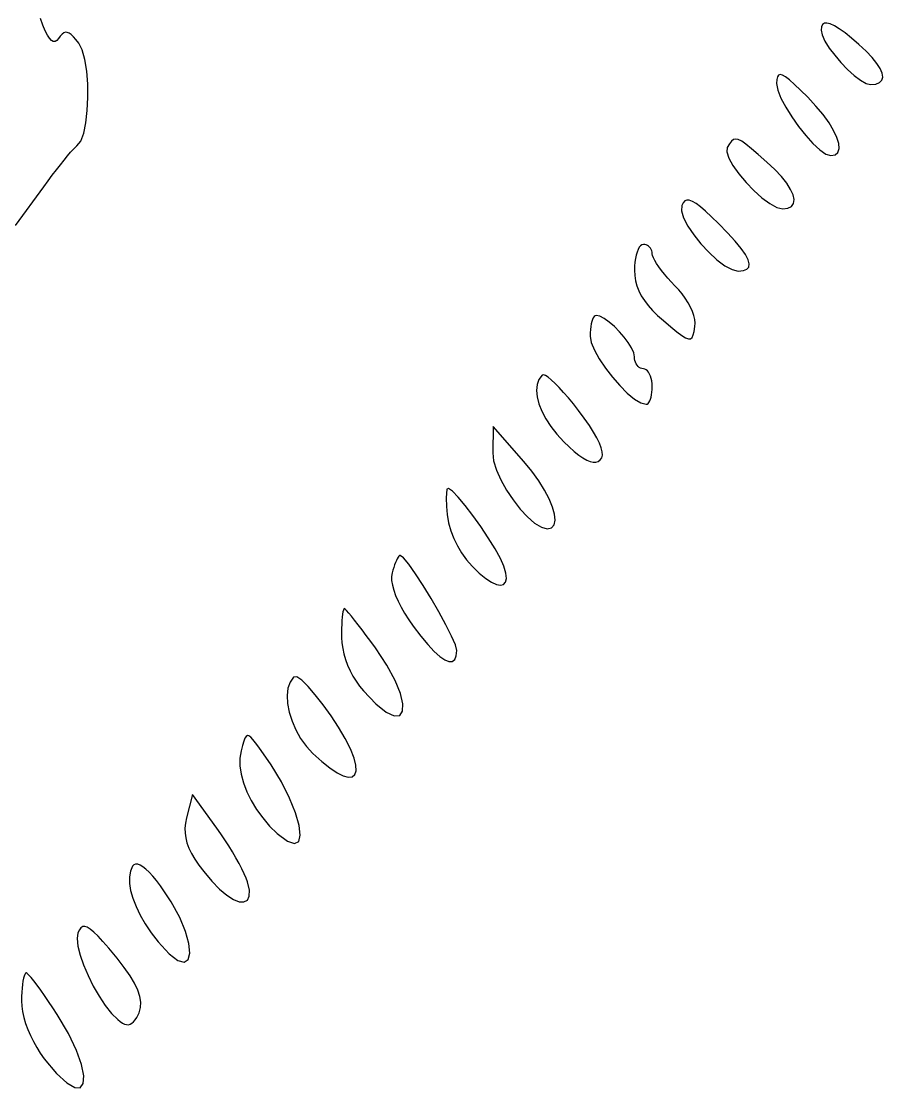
# Model space of a CAD drawing. Header units: millimetres. Extents: x 0 to 1242, y -2208 to 0.
# Drawn here: x 500 to 596.9, y -1932.9 to -1812.9 of the extents above; entities that cross this region are included whole.
import ezdxf

# ---------------------------------------------------------------- set-up
doc = ezdxf.new("R2010")
doc.units = ezdxf.units.MM
doc.layers.get('0').update_dxf_attribs({"linetype": 'CONTINUOUS'})

msp = doc.modelspace()

# ---------------------------------------------------------------- linework, layer by layer
for p, q in [((502.4038, -1813.32568), (502.1218, -1812.57717)), ((502.6678, -1813.94393), (502.4038, -1813.32568)), ((590.040943, -1813.490968), (590, -1813.865)), ((590.164464, -1813.234944), (590.040943, -1813.490968)), ((590.371601, -1813.097336), (590.164464, -1813.234944)), ((590.663392, -1813.078552), (590.371601, -1813.097336)), ((591.040875, -1813.179), (590.663392, -1813.078552)), ((591.505088, -1813.399088), (591.040875, -1813.179)), ((592.057069, -1813.739224), (591.505088, -1813.399088)), ((502.9156, -1814.43432), (502.6678, -1813.94393)), ((503.149, -1814.79925), (502.9156, -1814.43432)), ((503.3698, -1815.04112), (503.149, -1814.79925)), ((504.163, -1814.826), (503.9746, -1815.05237)), ((504.366184, -1814.543872), (504.163, -1814.826)), ((504.560512, -1814.332496), (504.366184, -1814.543872)), ((504.751348, -1814.193084), (504.560512, -1814.332496)), ((504.944056, -1814.126848), (504.751348, -1814.193084)), ((505.144, -1814.135), (504.944056, -1814.126848)), ((505.356544, -1814.218752), (505.144, -1814.135)), ((505.587052, -1814.379316), (505.356544, -1814.218752)), ((505.840888, -1814.617904), (505.587052, -1814.379316)), ((506.123416, -1814.935728), (505.840888, -1814.617904)), ((590, -1813.865), (590.117002, -1814.423393)), ((590, -1813.865), (590, -1813.865)), ((590.117002, -1814.423393), (590.440776, -1815.113984)), ((592.697856, -1814.199816), (592.057069, -1813.739224)), ((593.428487, -1814.781272), (592.697856, -1814.199816)), ((594.25, -1815.484), (593.428487, -1814.781272)), ((503.5798, -1815.16233), (503.3698, -1815.04112)), ((503.7808, -1815.16528), (503.5798, -1815.16233)), ((503.9746, -1815.05237), (503.7808, -1815.16528)), ((506.44, -1815.334), (506.123416, -1814.935728)), ((506.839028, -1816.103413), (506.44, -1815.334)), ((590.440776, -1815.113984), (590.930474, -1815.891791)), ((590.930474, -1815.891791), (591.545248, -1816.711832)), ((595.078009, -1816.253426), (594.25, -1815.484)), ((507.141264, -1817.184664), (506.839028, -1816.103413)), ((507.348136, -1818.493171), (507.141264, -1817.184664)), ((591.545248, -1816.711832), (592.24425, -1817.529125)), ((595.756552, -1816.969728), (595.078009, -1816.253426)), ((596.283703, -1817.626342), (595.756552, -1816.969728)), ((592.24425, -1817.529125), (592.986632, -1818.298688)), ((592.986632, -1818.298688), (593.731546, -1818.975539)), ((596.657536, -1818.216704), (596.283703, -1817.626342)), ((596.876125, -1818.73425), (596.657536, -1818.216704)), ((507.461072, -1819.944352), (507.348136, -1818.493171)), ((585.018404, -1819.453144), (585, -1819.89)), ((585.080992, -1819.134632), (585.018404, -1819.453144)), ((585.198828, -1818.939348), (585.080992, -1819.134632)), ((585.382976, -1818.872176), (585.198828, -1818.939348)), ((585.6445, -1818.938), (585.382976, -1818.872176)), ((585.994464, -1819.141704), (585.6445, -1818.938)), ((586.443932, -1819.488172), (585.994464, -1819.141704)), ((587.003968, -1819.982288), (586.443932, -1819.488172)), ((593.731546, -1818.975539), (594.438144, -1819.514696)), ((594.438144, -1819.514696), (595.065578, -1819.871177)), ((596.581168, -1819.784352), (596.839867, -1819.524638)), ((596.839867, -1819.524638), (596.937544, -1819.172416)), ((596.937544, -1819.172416), (596.876125, -1818.73425)), ((507.4815, -1821.453625), (507.461072, -1819.944352)), ((585, -1819.89), (585.128615, -1820.618875)), ((585, -1819.89), (585, -1819.89)), ((585.128615, -1820.618875), (585.48436, -1821.5264)), ((587.685636, -1820.628936), (587.003968, -1819.982288)), ((588.5, -1821.433), (587.685636, -1820.628936)), ((595.065578, -1819.871177), (595.573, -1820)), ((595.573, -1820), (596.159521, -1819.944994)), ((596.159521, -1819.944994), (596.581168, -1819.784352)), ((507.410848, -1822.936408), (507.4815, -1821.453625)), ((585.48436, -1821.5264), (586.022085, -1822.552425)), ((589.430444, -1822.420963), (588.5, -1821.433)), ((507.250544, -1824.308119), (507.410848, -1822.936408)), ((586.022085, -1822.552425), (586.69664, -1823.6368)), ((590.231912, -1823.386624), (589.430444, -1822.420963)), ((507.002016, -1825.484176), (507.250544, -1824.308119)), ((586.69664, -1823.6368), (587.462875, -1824.719375)), ((590.896808, -1824.310741), (590.231912, -1823.386624)), ((591.417536, -1825.174072), (590.896808, -1824.310741)), ((506.666692, -1826.379997), (507.002016, -1825.484176)), ((587.462875, -1824.719375), (588.27564, -1825.74)), ((591.7865, -1825.957375), (591.417536, -1825.174072)), ((506.246, -1826.911), (506.666692, -1826.379997)), ((579.698608, -1826.688037), (579.45, -1827.081)), ((579.920264, -1826.392856), (579.698608, -1826.688037)), ((580.141416, -1826.205219), (579.920264, -1826.392856)), ((580.388512, -1826.134888), (580.141416, -1826.205219)), ((580.688, -1826.191625), (580.388512, -1826.134888)), ((581.066328, -1826.385192), (580.688, -1826.191625)), ((581.549944, -1826.725351), (581.066328, -1826.385192)), ((582.165296, -1827.221864), (581.549944, -1826.725351)), ((588.27564, -1825.74), (589.089785, -1826.638525)), ((589.089785, -1826.638525), (589.86016, -1827.3548)), ((591.996104, -1826.641408), (591.7865, -1825.957375)), ((592.038752, -1827.206929), (591.996104, -1826.641408)), ((504.796, -1828.502), (505.184544, -1828.032696)), ((505.184544, -1828.032696), (505.531652, -1827.629308)), ((505.531652, -1827.629308), (505.829488, -1827.301472)), ((505.829488, -1827.301472), (506.070216, -1827.058824)), ((506.070216, -1827.058824), (506.246, -1826.911)), ((579.45, -1827.081), (579.382446, -1827.58237)), ((579.382446, -1827.58237), (579.613368, -1828.28672)), ((579.45, -1827.081), (579.45, -1827.081)), ((582.938832, -1827.884493), (582.165296, -1827.221864)), ((583.897, -1828.723), (582.938832, -1827.884493)), ((589.86016, -1827.3548), (590.541615, -1827.828675)), ((590.541615, -1827.828675), (591.089, -1828)), ((591.089, -1828), (591.592796, -1827.905467)), ((591.592796, -1827.905467), (591.906848, -1827.634696)), ((591.906848, -1827.634696), (592.038752, -1827.206929)), ((503.925948, -1829.599812), (504.373856, -1829.027584)), ((504.373856, -1829.027584), (504.796, -1828.502)), ((579.613368, -1828.28672), (580.088442, -1829.13381)), ((580.088442, -1829.13381), (580.753344, -1830.0634)), ((584.79222, -1829.558689), (583.897, -1828.723)), ((502.984184, -1830.845656), (503.460112, -1830.209048)), ((503.460112, -1830.209048), (503.925948, -1829.599812)), ((580.753344, -1830.0634), (581.55375, -1831.01525)), ((585.53948, -1830.358912), (584.79222, -1829.558689)), ((586.13458, -1831.111303), (585.53948, -1830.358912)), ((499.337435, -1835.878363), (502.506, -1831.5)), ((502.506, -1831.5), (502.984184, -1830.845656)), ((581.55375, -1831.01525), (582.435336, -1831.92912)), ((586.57332, -1831.803496), (586.13458, -1831.111303)), ((582.435336, -1831.92912), (583.343778, -1832.74477)), ((583.343778, -1832.74477), (584.224752, -1833.40196)), ((586.8515, -1832.423125), (586.57332, -1831.803496)), ((586.96492, -1832.957824), (586.8515, -1832.423125)), ((574.32, -1833.609), (574.284085, -1834.225889)), ((574.470551, -1833.305698), (574.32, -1833.609)), ((574.32, -1833.609), (574.32, -1833.609)), ((574.657168, -1833.104144), (574.470551, -1833.305698)), ((574.888197, -1833.008466), (574.657168, -1833.104144)), ((575.171984, -1833.022792), (574.888197, -1833.008466)), ((575.516875, -1833.15125), (575.171984, -1833.022792)), ((575.931216, -1833.397968), (575.516875, -1833.15125)), ((576.423353, -1833.767074), (575.931216, -1833.397968)), ((577.001632, -1834.262696), (576.423353, -1833.767074)), ((584.224752, -1833.40196), (585.023934, -1833.84045)), ((585.023934, -1833.84045), (585.687, -1834)), ((585.687, -1834), (586.27462, -1833.928681)), ((586.27462, -1833.928681), (586.68068, -1833.722968)), ((586.68068, -1833.722968), (586.90938, -1833.395227)), ((586.90938, -1833.395227), (586.96492, -1832.957824)), ((574.284085, -1834.225889), (574.53164, -1835.025472)), ((574.53164, -1835.025472), (575.012415, -1835.949423)), ((577.674399, -1834.888962), (577.001632, -1834.262696)), ((578.45, -1835.65), (577.674399, -1834.888962)), ((575.012415, -1835.949423), (575.67616, -1836.939416)), ((579.480208, -1836.70862), (578.45, -1835.65)), ((575.67616, -1836.939416), (576.472625, -1837.937125)), ((580.327704, -1837.64256), (579.480208, -1836.70862)), ((580.993796, -1838.45494), (580.327704, -1837.64256)), ((569.29375, -1838.855125), (569.1936, -1839.194696)), ((569.4104, -1838.563584), (569.29375, -1838.855125)), ((569.54145, -1838.326187), (569.4104, -1838.563584)), ((569.6848, -1838.149048), (569.54145, -1838.326187)), ((569.83835, -1838.038281), (569.6848, -1838.149048)), ((570, -1838), (569.83835, -1838.038281)), ((570.16165, -1838.013735), (570, -1838)), ((570.3152, -1838.05348), (570.16165, -1838.013735)), ((570.45855, -1838.117045), (570.3152, -1838.05348)), ((570.5896, -1838.20224), (570.45855, -1838.117045)), ((570.70625, -1838.306875), (570.5896, -1838.20224)), ((570.8064, -1838.42876), (570.70625, -1838.306875)), ((570.88795, -1838.565705), (570.8064, -1838.42876)), ((570.9488, -1838.71552), (570.88795, -1838.565705)), ((570.98685, -1838.876015), (570.9488, -1838.71552)), ((571, -1839.045), (570.98685, -1838.876015)), ((576.472625, -1837.937125), (577.35156, -1838.884224)), ((581.479792, -1839.14888), (580.993796, -1838.45494)), ((569.0512, -1839.993472), (569.01315, -1840.440449)), ((569.11205, -1839.576183), (569.0512, -1839.993472)), ((569.1936, -1839.194696), (569.11205, -1839.576183)), ((571.033606, -1839.247619), (571, -1839.045)), ((571.130848, -1839.505432), (571.033606, -1839.247619)), ((571.286362, -1839.810873), (571.130848, -1839.505432)), ((571.494784, -1840.156376), (571.286362, -1839.810873)), ((577.35156, -1838.884224), (578.262715, -1839.722387)), ((578.262715, -1839.722387), (579.15584, -1840.393288)), ((581.787, -1839.7275), (581.479792, -1839.14888)), ((581.916728, -1840.19392), (581.787, -1839.7275)), ((569.01315, -1840.440449), (569, -1840.911)), ((569, -1840.911), (569.029062, -1841.516405)), ((569, -1840.911), (569, -1840.911)), ((571.75075, -1840.534375), (571.494784, -1840.156376)), ((572.048896, -1840.937304), (571.75075, -1840.534375)), ((572.383858, -1841.357597), (572.048896, -1840.937304)), ((579.15584, -1840.393288), (579.980685, -1840.838601)), ((579.980685, -1840.838601), (580.687, -1841)), ((580.687, -1841), (581.254112, -1840.95118)), ((581.254112, -1840.95118), (581.648976, -1840.80264)), ((581.648976, -1840.80264), (581.870284, -1840.55126)), ((581.870284, -1840.55126), (581.916728, -1840.19392)), ((569.029062, -1841.516405), (569.117776, -1842.10228)), ((569.117776, -1842.10228), (569.268434, -1842.672615)), ((572.750272, -1841.787688), (572.383858, -1841.357597)), ((573.142774, -1842.220011), (572.750272, -1841.787688)), ((573.556, -1842.647), (573.142774, -1842.220011)), ((569.268434, -1842.672615), (569.483328, -1843.2314)), ((569.483328, -1843.2314), (569.76475, -1843.782625)), ((573.980962, -1843.101402), (573.556, -1842.647)), ((574.371376, -1843.577536), (573.980962, -1843.101402)), ((574.723534, -1844.067794), (574.371376, -1843.577536)), ((569.76475, -1843.782625), (570.114992, -1844.33028)), ((570.114992, -1844.33028), (570.536346, -1844.878355)), ((570.536346, -1844.878355), (571.031104, -1845.43084)), ((575.033728, -1844.564568), (574.723534, -1844.067794)), ((575.29825, -1845.06025), (575.033728, -1844.564568)), ((564.562545, -1846.03042), (564.45952, -1846.11844)), ((564.671, -1846), (564.562545, -1846.03042)), ((565.09742, -1846.09389), (564.671, -1846)), ((571.031104, -1845.43084), (571.601558, -1845.991725)), ((571.601558, -1845.991725), (572.25, -1846.565)), ((575.513392, -1845.547232), (575.29825, -1845.06025)), ((575.675446, -1846.017906), (575.513392, -1845.547232)), ((575.780704, -1846.464664), (575.675446, -1846.017906)), ((564.075195, -1847.25244), (564.03436, -1847.584)), ((564.12992, -1846.94932), (564.075195, -1847.25244)), ((564.197125, -1846.6795), (564.12992, -1846.94932)), ((564.2754, -1846.44784), (564.197125, -1846.6795)), ((564.363335, -1846.2592), (564.2754, -1846.44784)), ((564.45952, -1846.11844), (564.363335, -1846.2592)), ((565.60352, -1846.35452), (565.09742, -1846.09389)), ((566.15996, -1846.75033), (565.60352, -1846.35452)), ((566.7374, -1847.24976), (566.15996, -1846.75033)), ((567.3065, -1847.82125), (566.7374, -1847.24976)), ((572.25, -1846.565), (573.096901, -1847.274711)), ((573.096901, -1847.274711), (573.785168, -1847.832448)), ((575.719149, -1847.784239), (575.806, -1847.256)), ((575.825458, -1846.879898), (575.780704, -1846.464664)), ((575.806, -1847.256), (575.825458, -1846.879898)), ((564.008825, -1847.93914), (564, -1848.313)), ((564, -1848.313), (564.130316, -1849.035377)), ((564, -1848.313), (564, -1848.313)), ((564.03436, -1847.584), (564.008825, -1847.93914)), ((567.83792, -1848.43324), (567.3065, -1847.82125)), ((568.30232, -1849.05417), (567.83792, -1848.43324)), ((573.785168, -1847.832448), (574.333347, -1848.241817)), ((574.333347, -1848.241817), (574.759984, -1848.506424)), ((575.322816, -1848.615776), (575.496103, -1848.467733)), ((575.496103, -1848.467733), (575.622032, -1848.189352)), ((575.622032, -1848.189352), (575.719149, -1847.784239)), ((564.130316, -1849.035377), (564.491368, -1849.913856)), ((568.67036, -1849.65248), (568.30232, -1849.05417)), ((568.9127, -1850.19661), (568.67036, -1849.65248)), ((574.759984, -1848.506424), (575.083625, -1848.629875)), ((575.083625, -1848.629875), (575.322816, -1848.615776)), ((564.491368, -1849.913856), (565.038312, -1850.893759)), ((569, -1850.655), (568.9127, -1850.19661)), ((569.01315, -1850.87248), (569, -1850.655)), ((569.0512, -1851.07904), (569.01315, -1850.87248)), ((565.038312, -1850.893759), (565.726304, -1851.920408)), ((565.726304, -1851.920408), (566.5105, -1852.939125)), ((569.11205, -1851.27186), (569.0512, -1851.07904)), ((569.1936, -1851.44812), (569.11205, -1851.27186)), ((569.29375, -1851.605), (569.1936, -1851.44812)), ((569.4104, -1851.73968), (569.29375, -1851.605)), ((569.54145, -1851.84934), (569.4104, -1851.73968)), ((569.6848, -1851.93116), (569.54145, -1851.84934)), ((569.83835, -1851.98232), (569.6848, -1851.93116)), ((570, -1852), (569.83835, -1851.98232)), ((570.16165, -1852.0263), (570, -1852)), ((570.3152, -1852.1024), (570.16165, -1852.0263)), ((558.247898, -1853.210147), (558.035984, -1853.785816)), ((558.605, -1852.728), (558.247898, -1853.210147)), ((558.748592, -1852.690047), (558.605, -1852.728)), ((558.605, -1852.728), (558.605, -1852.728)), ((558.973856, -1852.770456), (558.748592, -1852.690047)), ((559.272224, -1852.960929), (558.973856, -1852.770456)), ((559.635128, -1853.253168), (559.272224, -1852.960929)), ((560.054, -1853.638875), (559.635128, -1853.253168)), ((566.5105, -1852.939125), (567.346056, -1853.895232)), ((570.45855, -1852.2241), (570.3152, -1852.1024)), ((570.5896, -1852.3872), (570.45855, -1852.2241)), ((570.70625, -1852.5875), (570.5896, -1852.3872)), ((570.8064, -1852.8208), (570.70625, -1852.5875)), ((570.88795, -1853.0829), (570.8064, -1852.8208)), ((570.9488, -1853.3696), (570.88795, -1853.0829)), ((558.035984, -1853.785816), (557.965046, -1854.442149)), ((557.965046, -1854.442149), (558.030872, -1855.166288)), ((560.520272, -1854.109752), (560.054, -1853.638875)), ((561.025376, -1854.657501), (560.520272, -1854.109752)), ((567.346056, -1853.895232), (568.188128, -1854.734051)), ((570.98685, -1853.6767), (570.9488, -1853.3696)), ((570.964392, -1854.6304), (570.990854, -1854.3233)), ((571, -1854), (570.98685, -1853.6767)), ((570.990854, -1854.3233), (571, -1854)), ((558.030872, -1855.166288), (558.22925, -1855.945375)), ((561.560744, -1855.273824), (561.025376, -1854.657501)), ((562.117808, -1855.950423), (561.560744, -1855.273824)), ((568.188128, -1854.734051), (568.991872, -1855.400904)), ((568.991872, -1855.400904), (569.712444, -1855.841113)), ((570.623582, -1855.7759), (570.714664, -1855.6128)), ((570.714664, -1855.6128), (570.79575, -1855.4125)), ((570.79575, -1855.4125), (570.865376, -1855.1792)), ((570.865376, -1855.1792), (570.922078, -1854.9171)), ((570.922078, -1854.9171), (570.964392, -1854.6304)), ((558.22925, -1855.945375), (558.555968, -1856.766552)), ((558.555968, -1856.766552), (559.006814, -1857.616961)), ((562.688, -1856.679), (562.117808, -1855.950423)), ((563.350714, -1857.569691), (562.688, -1856.679)), ((569.712444, -1855.841113), (570.305, -1856)), ((570.305, -1856), (570.417286, -1855.9737)), ((570.417286, -1855.9737), (570.523968, -1855.8976)), ((570.523968, -1855.8976), (570.623582, -1855.7759)), ((559.006814, -1857.616961), (559.577576, -1858.483744)), ((563.919072, -1858.382688), (563.350714, -1857.569691)), ((553.083, -1858.5), (553.042, -1861.445)), ((556.542, -1862.417), (553.083, -1858.5)), ((559.577576, -1858.483744), (560.264042, -1859.354043)), ((564.393698, -1859.119377), (563.919072, -1858.382688)), ((564.775216, -1859.781144), (564.393698, -1859.119377)), ((560.264042, -1859.354043), (561.062, -1860.215)), ((561.062, -1860.215), (561.6637, -1860.797325)), ((565.06425, -1860.369375), (564.775216, -1859.781144)), ((565.261424, -1860.885456), (565.06425, -1860.369375)), ((553.042, -1861.445), (553.149503, -1862.358379)), ((553.042, -1861.445), (553.042, -1861.445)), ((561.6637, -1860.797325), (562.21968, -1861.29424)), ((562.21968, -1861.29424), (562.73096, -1861.706255)), ((565.367362, -1861.330773), (565.261424, -1860.885456)), ((565.382688, -1861.706712), (565.367362, -1861.330773)), ((553.149503, -1862.358379), (553.470744, -1863.399552)), ((557.44334, -1863.507283), (556.542, -1862.417)), ((562.73096, -1861.706255), (563.19856, -1862.03388)), ((563.19856, -1862.03388), (563.6235, -1862.277625)), ((563.6235, -1862.277625), (564.0068, -1862.438)), ((564.0068, -1862.438), (564.34948, -1862.515515)), ((564.34948, -1862.515515), (564.65256, -1862.51068)), ((564.65256, -1862.51068), (564.91706, -1862.424005)), ((564.91706, -1862.424005), (565.144, -1862.256)), ((565.144, -1862.256), (565.308026, -1862.014659)), ((565.308026, -1862.014659), (565.382688, -1861.706712)), ((553.470744, -1863.399552), (553.967821, -1864.515773)), ((558.22732, -1864.593024), (557.44334, -1863.507283)), ((553.967821, -1864.515773), (554.602832, -1865.654296)), ((558.88488, -1865.648261), (558.22732, -1864.593024)), ((547.889, -1865.553), (547.815602, -1866.526047)), ((548.076174, -1865.456905), (547.889, -1865.553)), ((547.889, -1865.553), (547.889, -1865.553)), ((548.520112, -1865.78552), (548.076174, -1865.456905)), ((549.162338, -1866.459795), (548.520112, -1865.78552)), ((549.944376, -1867.40068), (549.162338, -1866.459795)), ((554.602832, -1865.654296), (555.337875, -1866.762375)), ((559.40696, -1866.647032), (558.88488, -1865.648261)), ((547.815602, -1866.526047), (547.824056, -1867.482096)), ((547.824056, -1867.482096), (547.913534, -1868.418609)), ((550.80775, -1868.529125), (549.944376, -1867.40068)), ((555.337875, -1866.762375), (556.135048, -1867.787264)), ((559.7845, -1867.563375), (559.40696, -1866.647032)), ((560.00844, -1868.371328), (559.7845, -1867.563375)), ((547.913534, -1868.418609), (548.083208, -1869.333048)), ((551.693984, -1869.76608), (550.80775, -1868.529125)), ((556.135048, -1867.787264), (556.956449, -1868.676217)), ((556.956449, -1868.676217), (557.764176, -1869.376488)), ((560.06972, -1869.044929), (560.00844, -1868.371328)), ((548.083208, -1869.333048), (548.33225, -1870.222875)), ((552.544602, -1871.032495), (551.693984, -1869.76608)), ((557.764176, -1869.376488), (558.520327, -1869.835331)), ((558.520327, -1869.835331), (559.187, -1870)), ((559.187, -1870), (559.66806, -1869.885227)), ((559.66806, -1869.885227), (559.95928, -1869.558216)), ((559.95928, -1869.558216), (560.06972, -1869.044929)), ((548.33225, -1870.222875), (548.659832, -1871.085552)), ((548.659832, -1871.085552), (549.065126, -1871.918541)), ((553.301128, -1872.24932), (552.544602, -1871.032495)), ((549.065126, -1871.918541), (549.547304, -1872.719304)), ((553.905086, -1873.337505), (553.301128, -1872.24932)), ((542.200125, -1873.583), (542.098928, -1873.814536)), ((542.299432, -1873.384224), (542.200125, -1873.583)), ((542.394911, -1873.222372), (542.299432, -1873.384224)), ((542.484624, -1873.101608), (542.394911, -1873.222372)), ((542.566633, -1873.026096), (542.484624, -1873.101608)), ((542.639, -1873), (542.566633, -1873.026096)), ((543.004704, -1873.264415), (542.639, -1873)), ((543.596992, -1873.98768), (543.004704, -1873.264415)), ((549.547304, -1872.719304), (550.105538, -1873.485303)), ((550.105538, -1873.485303), (550.739, -1874.214)), ((554.298, -1874.218), (553.905086, -1873.337505)), ((541.803377, -1874.664064), (541.714, -1874.985)), ((541.898616, -1874.359232), (541.803377, -1874.664064)), ((541.997779, -1874.074668), (541.898616, -1874.359232)), ((542.098928, -1873.814536), (541.997779, -1874.074668)), ((544.353428, -1875.064825), (543.596992, -1873.98768)), ((550.739, -1874.214), (551.526855, -1874.990308)), ((554.521295, -1874.993652), (554.298, -1874.218)), ((541.714, -1874.985), (541.653858, -1875.385227)), ((541.653858, -1875.385227), (541.665344, -1875.842856)), ((541.665344, -1875.842856), (541.746526, -1876.353009)), ((541.714, -1874.985), (541.714, -1874.985)), ((545.211576, -1876.39088), (544.353428, -1875.064825)), ((551.526855, -1874.990308), (552.25144, -1875.594224)), ((552.25144, -1875.594224), (552.900485, -1876.025736)), ((552.900485, -1876.025736), (553.46172, -1876.284832)), ((554.27168, -1876.285728), (554.495865, -1876.027504)), ((554.495865, -1876.027504), (554.58316, -1875.596816)), ((554.58316, -1875.596816), (554.521295, -1874.993652)), ((541.746526, -1876.353009), (541.895472, -1876.910808)), ((541.895472, -1876.910808), (542.11025, -1877.511375)), ((546.109, -1877.860875), (545.211576, -1876.39088)), ((553.46172, -1876.284832), (553.922875, -1876.3715)), ((553.922875, -1876.3715), (554.27168, -1876.285728)), ((542.11025, -1877.511375), (542.388928, -1878.149832)), ((542.388928, -1878.149832), (542.729574, -1878.821301)), ((546.983264, -1879.36984), (546.109, -1877.860875)), ((536.141728, -1879.629344), (536.106375, -1879.954875)), ((536.182409, -1879.364257), (536.141728, -1879.629344)), ((536.227776, -1879.166448), (536.182409, -1879.364257)), ((536.277187, -1879.042751), (536.227776, -1879.166448)), ((536.33, -1879), (536.277187, -1879.042751)), ((536.425165, -1879.058035), (536.33, -1879)), ((536.59656, -1879.22596), (536.425165, -1879.058035)), ((536.836835, -1879.494505), (536.59656, -1879.22596)), ((537.13864, -1879.8544), (536.836835, -1879.494505)), ((542.729574, -1878.821301), (543.130256, -1879.520904)), ((543.130256, -1879.520904), (543.589042, -1880.243763)), ((547.771932, -1880.812805), (546.983264, -1879.36984)), ((536.054221, -1880.759933), (536.038704, -1881.225792)), ((536.076992, -1880.334016), (536.054221, -1880.759933)), ((536.106375, -1879.954875), (536.076992, -1880.334016)), ((537.494625, -1880.296375), (537.13864, -1879.8544)), ((537.89744, -1880.81116), (537.494625, -1880.296375)), ((538.339735, -1881.389485), (537.89744, -1880.81116)), ((543.589042, -1880.243763), (544.104, -1880.985)), ((548.412568, -1882.0848), (547.771932, -1880.812805)), ((536.038704, -1881.225792), (536.031083, -1881.724759)), ((536.031083, -1881.724759), (536.032, -1882.25)), ((538.81416, -1882.02208), (538.339735, -1881.389485)), ((539.313365, -1882.699675), (538.81416, -1882.02208)), ((544.104, -1880.985), (544.952106, -1882.107698)), ((548.842736, -1883.080855), (548.412568, -1882.0848)), ((536.032, -1882.25), (536.065475, -1882.853672)), ((536.032, -1882.25), (536.032, -1882.25)), ((536.065475, -1882.853672), (536.1528, -1883.473136)), ((539.83, -1883.413), (539.313365, -1882.699675)), ((544.952106, -1882.107698), (545.736768, -1883.050144)), ((545.736768, -1883.050144), (546.451902, -1883.808966)), ((549, -1883.696), (548.842736, -1883.080855)), ((536.1528, -1883.473136), (536.291425, -1884.102164)), ((536.291425, -1884.102164), (536.4788, -1884.734528)), ((541.112396, -1885.351037), (539.83, -1883.413)), ((546.451902, -1883.808966), (547.091424, -1884.380792)), ((547.091424, -1884.380792), (547.64925, -1884.76225)), ((548.771712, -1884.730696), (548.941914, -1884.316962)), ((548.941914, -1884.316962), (549, -1883.696)), ((536.4788, -1884.734528), (536.712375, -1885.364)), ((536.712375, -1885.364), (536.9896, -1885.984352)), ((542.049408, -1887.075216), (541.112396, -1885.351037)), ((547.64925, -1884.76225), (548.119296, -1884.949968)), ((548.119296, -1884.949968), (548.495478, -1884.940574)), ((548.495478, -1884.940574), (548.771712, -1884.730696)), ((530.633, -1886.7), (530.237705, -1887.258819)), ((530.981657, -1886.687789), (530.633, -1886.7)), ((530.633, -1886.7), (530.633, -1886.7)), ((531.538616, -1887.060952), (530.981657, -1886.687789)), ((536.9896, -1885.984352), (537.307925, -1886.589356)), ((537.307925, -1886.589356), (537.6648, -1887.172784)), ((529.99844, -1887.963912), (529.907735, -1888.785633)), ((530.237705, -1887.258819), (529.99844, -1887.963912)), ((532.253459, -1887.751983), (531.538616, -1887.060952)), ((533.075768, -1888.693376), (532.253459, -1887.751983)), ((537.6648, -1887.172784), (538.057675, -1887.728408)), ((538.057675, -1887.728408), (538.484, -1888.25)), ((542.652472, -1888.544539), (542.049408, -1887.075216)), ((529.907735, -1888.785633), (529.95812, -1889.694336)), ((533.955125, -1889.817625), (533.075768, -1888.693376)), ((538.484, -1888.25), (539.898364, -1889.712613)), ((542.933024, -1889.718008), (542.652472, -1888.544539)), ((529.95812, -1889.694336), (530.142125, -1890.660375)), ((534.841112, -1891.057224), (533.955125, -1889.817625)), ((539.898364, -1889.712613), (541.058832, -1890.633384)), ((542.9025, -1890.554625), (542.933024, -1889.718008)), ((530.142125, -1890.660375), (530.45228, -1891.654104)), ((530.45228, -1891.654104), (530.881115, -1892.645877)), ((535.683311, -1892.344667), (534.841112, -1891.057224)), ((541.058832, -1890.633384), (541.953968, -1891.053311)), ((541.953968, -1891.053311), (542.572336, -1891.013392)), ((542.572336, -1891.013392), (542.9025, -1890.554625)), ((530.881115, -1892.645877), (531.42116, -1893.606048)), ((536.431304, -1893.612448), (535.683311, -1892.344667)), ((525.010992, -1893.932912), (524.869974, -1894.403739)), ((525.142998, -1893.590353), (525.010992, -1893.932912)), ((525.276936, -1893.373896), (525.142998, -1893.590353)), ((525.42375, -1893.281375), (525.276936, -1893.373896)), ((525.594384, -1893.310624), (525.42375, -1893.281375)), ((525.799782, -1893.459477), (525.594384, -1893.310624)), ((526.050888, -1893.725768), (525.799782, -1893.459477)), ((526.358646, -1894.107331), (526.050888, -1893.725768)), ((531.42116, -1893.606048), (532.064945, -1894.504971)), ((537.034673, -1894.793061), (536.431304, -1893.612448)), ((524.709, -1895.005), (524.578089, -1895.820479)), ((524.869974, -1894.403739), (524.709, -1895.005)), ((524.709, -1895.005), (524.709, -1895.005)), ((526.734, -1894.602), (526.358646, -1894.107331)), ((528.104424, -1896.574211), (526.734, -1894.602)), ((532.064945, -1894.504971), (532.805, -1895.313)), ((537.443, -1895.819), (537.034673, -1894.793061)), ((524.578089, -1895.820479), (524.586192, -1896.705072)), ((532.805, -1895.313), (533.803211, -1896.216494)), ((533.803211, -1896.216494), (534.711128, -1896.933592)), ((537.641699, -1896.635406), (537.443, -1895.819)), ((524.586192, -1896.705072), (524.726163, -1897.642513)), ((524.726163, -1897.642513), (524.990856, -1898.616536)), ((529.255632, -1898.509648), (528.104424, -1896.574211)), ((534.711128, -1896.933592), (535.518077, -1897.463118)), ((535.518077, -1897.463118), (536.213384, -1897.803896)), ((537.226376, -1897.914504), (537.522713, -1897.681982)), ((537.522713, -1897.681982), (537.664712, -1897.256008)), ((537.664712, -1897.256008), (537.641699, -1896.635406)), ((524.990856, -1898.616536), (525.373125, -1899.610875)), ((530.172828, -1900.338717), (529.255632, -1898.509648)), ((536.213384, -1897.803896), (536.786375, -1897.95475)), ((536.786375, -1897.95475), (537.226376, -1897.914504)), ((519.235, -1899.926), (518.574, -1902.561)), ((521.992, -1903.713), (519.235, -1899.926)), ((525.373125, -1899.610875), (525.865824, -1900.609264)), ((525.865824, -1900.609264), (526.461807, -1901.595437)), ((530.841216, -1901.991824), (530.172828, -1900.338717)), ((526.461807, -1901.595437), (527.153928, -1902.553128)), ((531.246, -1903.399375), (530.841216, -1901.991824)), ((518.455405, -1903.140733), (518.39852, -1903.702064)), ((518.574, -1902.561), (518.455405, -1903.140733)), ((518.574, -1902.561), (518.574, -1902.561)), ((527.153928, -1902.553128), (527.935041, -1903.466071)), ((527.935041, -1903.466071), (528.798, -1904.318)), ((531.372384, -1904.491776), (531.246, -1903.399375)), ((518.39852, -1903.702064), (518.406195, -1904.253891)), ((518.406195, -1904.253891), (518.48128, -1904.805112)), ((518.48128, -1904.805112), (518.626625, -1905.364625)), ((522.44643, -1904.354806), (521.992, -1903.713)), ((522.89588, -1905.021968), (522.44643, -1904.354806)), ((528.798, -1904.318), (529.933176, -1905.182139)), ((531.205572, -1905.199433), (531.372384, -1904.491776)), ((518.626625, -1905.364625), (518.84508, -1905.941328)), ((518.84508, -1905.941328), (519.139495, -1906.544119)), ((523.33309, -1905.701802), (522.89588, -1905.021968)), ((523.7508, -1906.381624), (523.33309, -1905.701802)), ((529.933176, -1905.182139), (530.730768, -1905.452752)), ((530.730768, -1905.452752), (531.205572, -1905.199433)), ((519.139495, -1906.544119), (519.51272, -1907.181896)), ((519.51272, -1907.181896), (519.967605, -1907.863557)), ((524.14175, -1907.04875), (523.7508, -1906.381624)), ((524.49868, -1907.690496), (524.14175, -1907.04875)), ((512.503, -1907.995), (512.259754, -1908.546421)), ((512.654934, -1907.830036), (512.503, -1907.995)), ((512.503, -1907.995), (512.503, -1907.995)), ((512.848832, -1907.754688), (512.654934, -1907.830036)), ((513.082438, -1907.767372), (512.848832, -1907.754688)), ((513.353496, -1907.866504), (513.082438, -1907.767372)), ((513.65975, -1908.0505), (513.353496, -1907.866504)), ((513.998944, -1908.317776), (513.65975, -1908.0505)), ((514.368822, -1908.666748), (513.998944, -1908.317776)), ((519.967605, -1907.863557), (520.507, -1908.598)), ((524.81433, -1908.294178), (524.49868, -1907.690496)), ((525.08144, -1908.847112), (524.81433, -1908.294178)), ((512.259754, -1908.546421), (512.144872, -1909.194208)), ((512.144872, -1909.194208), (512.154538, -1909.927147)), ((514.767128, -1909.095832), (514.368822, -1908.666748)), ((515.191606, -1909.603444), (514.767128, -1909.095832)), ((515.64, -1910.188), (515.191606, -1909.603444)), ((520.507, -1908.598), (521.411223, -1909.691248)), ((521.411223, -1909.691248), (522.288584, -1910.582224)), ((525.29275, -1909.336614), (525.08144, -1908.847112)), ((525.441, -1909.75), (525.29275, -1909.336614)), ((512.154538, -1909.927147), (512.284936, -1910.734024)), ((512.284936, -1910.734024), (512.53225, -1911.603625)), ((516.865549, -1912.019404), (515.64, -1910.188)), ((522.288584, -1910.582224), (523.114921, -1911.265276)), ((525.648367, -1910.680672), (525.441, -1909.75)), ((525.635576, -1911.363856), (525.648367, -1910.680672)), ((512.53225, -1911.603625), (512.892664, -1912.524736)), ((517.806152, -1913.760832), (516.865549, -1912.019404)), ((523.114921, -1911.265276), (523.866072, -1911.734752)), ((523.866072, -1911.734752), (524.517875, -1911.985)), ((524.517875, -1911.985), (525.046168, -1912.010368)), ((525.046168, -1912.010368), (525.426789, -1911.805204)), ((525.426789, -1911.805204), (525.635576, -1911.363856)), ((512.892664, -1912.524736), (513.362362, -1913.486143)), ((513.362362, -1913.486143), (513.937528, -1914.476632)), ((513.937528, -1914.476632), (514.614346, -1915.484989)), ((518.464443, -1915.346008), (517.806152, -1913.760832)), ((506.359, -1915.506), (506.266267, -1916.134242)), ((506.515037, -1915.164498), (506.359, -1915.506)), ((506.359, -1915.506), (506.359, -1915.506)), ((506.689176, -1914.924744), (506.515037, -1915.164498)), ((506.890459, -1914.791166), (506.689176, -1914.924744)), ((507.127928, -1914.768192), (506.890459, -1914.791166)), ((507.410625, -1914.86025), (507.127928, -1914.768192)), ((507.747592, -1915.071768), (507.410625, -1914.86025)), ((508.147871, -1915.407174), (507.747592, -1915.071768)), ((508.620504, -1915.870896), (508.147871, -1915.407174)), ((514.614346, -1915.484989), (515.389, -1916.5)), ((518.843056, -1916.708656), (518.464443, -1915.346008)), ((506.266267, -1916.134242), (506.357296, -1916.979096)), ((509.174533, -1916.467362), (508.620504, -1915.870896)), ((509.819, -1917.201), (509.174533, -1916.467362)), ((515.389, -1916.5), (516.633141, -1917.864316)), ((518.944625, -1917.7825), (518.843056, -1916.708656)), ((506.357296, -1916.979096), (506.608129, -1917.988254)), ((506.608129, -1917.988254), (506.994808, -1919.109408)), ((510.772592, -1918.340773), (509.819, -1917.201)), ((516.633141, -1917.864316), (517.613408, -1918.608448)), ((518.771784, -1918.501264), (518.944625, -1917.7825)), ((506.994808, -1919.109408), (507.493375, -1920.29025)), ((511.573856, -1919.374544), (510.772592, -1918.340773)), ((517.613408, -1918.608448), (518.327167, -1918.798672)), ((518.327167, -1918.798672), (518.771784, -1918.501264)), ((500.282681, -1920.353592), (500.214272, -1920.610944)), ((500.357504, -1920.161568), (500.282681, -1920.353592)), ((500.437643, -1920.041496), (500.357504, -1920.161568)), ((500.522, -1920), (500.437643, -1920.041496)), ((500.645515, -1920.061747), (500.522, -1920)), ((500.83896, -1920.240416), (500.645515, -1920.061747)), ((501.094985, -1920.526149), (500.83896, -1920.240416)), ((507.493375, -1920.29025), (508.079872, -1921.478472)), ((512.226824, -1920.312291), (511.573856, -1919.374544)), ((512.735528, -1921.163992), (512.226824, -1920.312291)), ((500.101088, -1921.295136), (500.058509, -1921.708728)), ((500.153375, -1920.927), (500.101088, -1921.295136)), ((500.214272, -1920.610944), (500.153375, -1920.927)), ((501.40624, -1920.909088), (501.094985, -1920.526149)), ((501.765375, -1921.379375), (501.40624, -1920.909088)), ((502.16504, -1921.927152), (501.765375, -1921.379375)), ((508.079872, -1921.478472), (508.730341, -1922.621766)), ((513.104, -1921.939625), (512.735528, -1921.163992)), ((500.006867, -1922.645784), (500, -1923.156)), ((500.026736, -1922.161152), (500.006867, -1922.645784)), ((500.058509, -1921.708728), (500.026736, -1922.161152)), ((502.597885, -1922.542561), (502.16504, -1921.927152)), ((503.05656, -1923.215744), (502.597885, -1922.542561)), ((508.730341, -1922.621766), (509.420824, -1923.667824)), ((513.336272, -1922.649168), (513.104, -1921.939625)), ((513.436376, -1923.302599), (513.336272, -1922.649168)), ((500, -1923.156), (500.031225, -1923.732875)), ((500, -1923.156), (500, -1923.156)), ((500.031225, -1923.732875), (500.12236, -1924.35184)), ((503.533715, -1923.936843), (503.05656, -1923.215744)), ((504.022, -1924.696), (503.533715, -1923.936843)), ((509.420824, -1923.667824), (510.127363, -1924.564338)), ((513.256208, -1924.481037), (513.408344, -1923.909896)), ((513.408344, -1923.909896), (513.436376, -1923.302599)), ((500.12236, -1924.35184), (500.269595, -1925.003205)), ((500.269595, -1925.003205), (500.46912, -1925.67728)), ((505.273032, -1926.836363), (504.022, -1924.696)), ((510.127363, -1924.564338), (510.826, -1925.259)), ((510.826, -1925.259), (511.109768, -1925.481004)), ((512.616336, -1925.514968), (512.799592, -1925.298636)), ((512.799592, -1925.298636), (512.984, -1925.026)), ((512.984, -1925.026), (513.256208, -1924.481037)), ((500.46912, -1925.67728), (500.717125, -1926.364375)), ((500.717125, -1926.364375), (501.0098, -1927.0548)), ((511.109768, -1925.481004), (511.370304, -1925.649392)), ((511.370304, -1925.649392), (511.610656, -1925.763828)), ((511.610656, -1925.763828), (511.833872, -1925.823976)), ((511.833872, -1925.823976), (512.043, -1925.8295)), ((512.043, -1925.8295), (512.241088, -1925.780064)), ((512.241088, -1925.780064), (512.431184, -1925.675332)), ((512.431184, -1925.675332), (512.616336, -1925.514968)), ((501.0098, -1927.0548), (501.343335, -1927.738865)), ((506.179256, -1928.726304), (505.273032, -1926.836363)), ((501.343335, -1927.738865), (501.71392, -1928.40688)), ((501.71392, -1928.40688), (502.117745, -1929.049155)), ((506.753464, -1930.322701), (506.179256, -1928.726304)), ((502.117745, -1929.049155), (502.551, -1929.656)), ((502.551, -1929.656), (503.942728, -1931.321827)), ((507.008448, -1931.582432), (506.753464, -1930.322701)), ((503.942728, -1931.321827), (505.091984, -1932.392256)), ((505.091984, -1932.392256), (505.985976, -1932.910409)), ((506.611912, -1932.919408), (506.957, -1932.462375)), ((506.957, -1932.462375), (507.008448, -1931.582432)), ((505.985976, -1932.910409), (506.611912, -1932.919408))]:
    msp.add_line(p, q)

doc.saveas('drawing.dxf')
